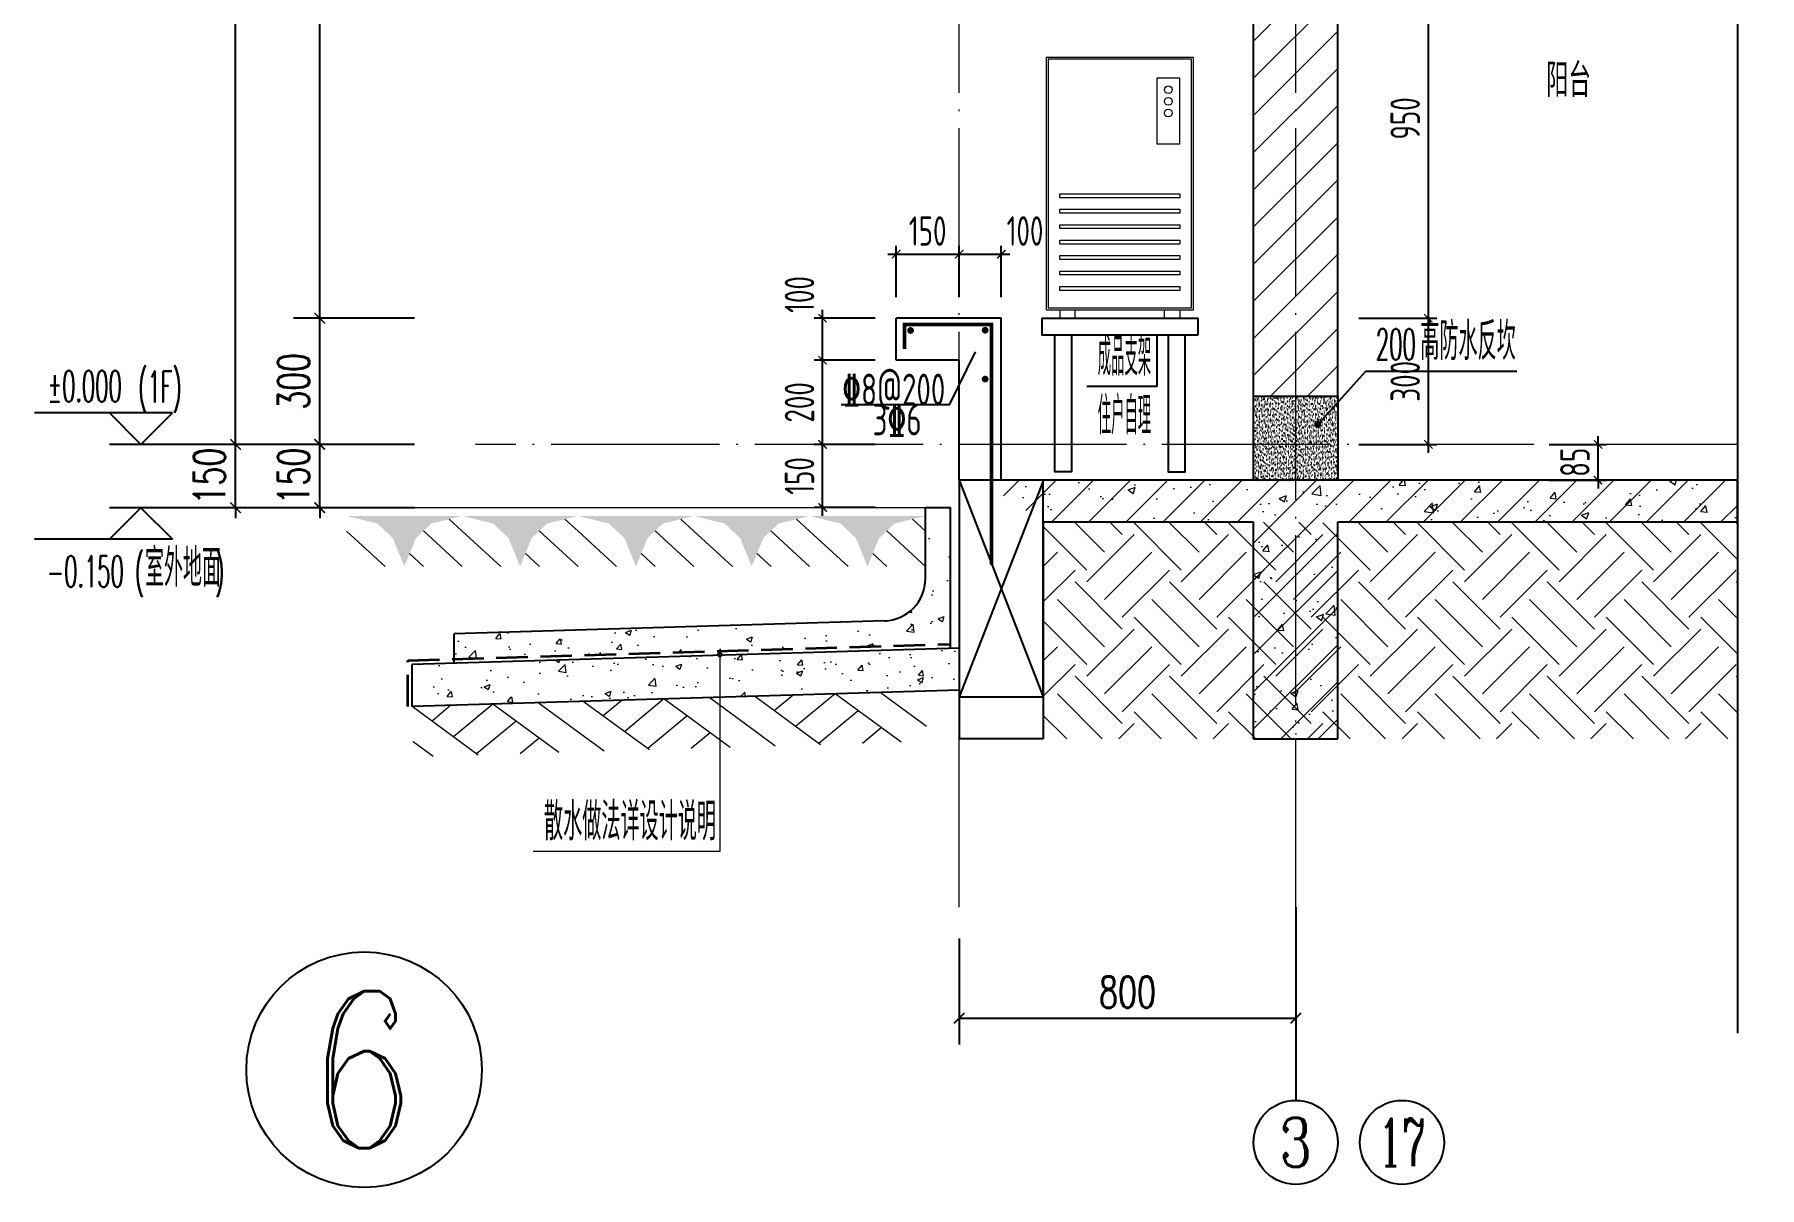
# Model space of a CAD drawing. Extents: x -461650 to 361314, y 245336 to 769729.
# Drawn here: x 263284 to 267385, y 658356 to 661098 of the extents above; entities that cross this region are included whole.
import ezdxf
from ezdxf.enums import TextEntityAlignment as Align

# ---------------------------------------------------------------- set-up
doc = ezdxf.new("R2010")
doc.units = 0
doc.header["$LTSCALE"] = 1000
doc.linetypes.add('DASH', pattern=[0.35, 0.25, -0.1])
doc.linetypes.add('DOTE', pattern=[2.42, 2, -0.2, 0.02, -0.2])
doc.layers.get('0').update_dxf_attribs({"linetype": 'CONTINUOUS'})
doc.layers.get('DEFPOINTS').update_dxf_attribs({"linetype": 'CONTINUOUS'})
for name, color, linetype in [('A-AXIS_TEXT', 7, 'CONTINUOUS'), ('AXIS', 3, 'CONTINUOUS'), ('COLUMN', 4, 'CONTINUOUS'), ('DIM', 2, 'CONTINUOUS'), ('DIM_ELEV', 3, 'CONTINUOUS'), ('DIM_IDEN', 67, 'CONTINUOUS'), ('DIM_SYMB', 3, 'CONTINUOUS'), ('PUB_DIM', 3, 'CONTINUOUS'), ('PUB_TEXT', 2, 'CONTINUOUS'), ('REIN', 6, 'CONTINUOUS'), ('S-大样-砼线', 7, 'CONTINUOUS'), ('S-引出线', 40, 'CONTINUOUS'), ('TEXT', 2, 'CONTINUOUS'), ('WALL', 5, 'CONTINUOUS'), ('空调外机', 8, 'CONTINUOUS'), ('立面-看线', 251, 'CONTINUOUS')]:
    doc.layers.add(name, color=color, linetype=linetype)
for name, color, linetype, lineweight in [('AXIS_TEXT', 7, 'CONTINUOUS', 20), ('DOTE', 19, 'DOTE', 9), ('PUB_HATCH', 8, 'CONTINUOUS', 9), ('填充', 251, 'CONTINUOUS', 5), ('平面-排水沟', 86, 'CONTINUOUS', 15), ('平面-空调室外机', 143, 'CONTINUOUS', 9), ('立面-中轮廓线', 30, 'CONTINUOUS', 35), ('粉刷', 251, 'CONTINUOUS', 9)]:
    doc.layers.add(name, color=color, linetype=linetype, lineweight=lineweight)
doc.styles.add('_TCH_AXIS', font='COMPLEX', dxfattribs={"bigfont": 'GBCBIG'})
doc.styles.add('_TCH_DIM', font='SIMPLEX.shx', dxfattribs={"width": 0.7, "bigfont": 'GBCBIG.shx'})
doc.styles.add('_TCH_DIM_T3', font='SIMPLEX', dxfattribs={"width": 0.705882, "bigfont": 'GBCBIG'})
doc.styles.add('COMPLEX', font='COMPLEX')
doc.styles.add('DIM_FONT_T3', font='SIMPLEX', dxfattribs={"width": 0.705882, "bigfont": 'GBCBIG'})
doc.styles.add('TSSD_DIMENSION', font='Tssdeng.shx', dxfattribs={"width": 0.7, "bigfont": 'tssdchn.shx'})
doc.styles.add('TSSD_REIN', font='tssdeng.shx', dxfattribs={"width": 0.7, "height": 300, "bigfont": 'tssdchn.shx'})
doc.dimstyles.new('_TCH_ARCH&&25', dxfattribs={"dimtxt": 74.375, "dimasz": 25, "dimexe": 62.5, "dimexo": 75, "dimgap": 25, "dimtad": 1, "dimdec": 0, "dimzin": 0, "dimdsep": 46, "dimtxsty": '_TCH_DIM_T3', "dimblk": 'ARCHTICK', "dimcen": 0.09, "dimclrt": 7, "dimazin": 0, "dimtfac": 1, "dimtdec": 0, "dimtix": 1, "dimtmove": 2, "dimatfit": 3, "dimldrblk": 'ARCHTICK', "dimfxl": 0, "dimtolj": 1, "dimtzin": 0, "dimarcsym": 0})
doc.dimstyles.new('TSSD_20_20', dxfattribs={"dimtxt": 60, "dimasz": 20, "dimexe": 20, "dimexo": 50, "dimgap": 20, "dimtad": 1, "dimdec": 0, "dimzin": 0, "dimdsep": 46, "dimtxsty": 'TSSD_DIMENSION', "dimblk": 'ARCHTICK', "dimblk1": 'ARCHTICK', "dimblk2": 'ARCHTICK', "dimcen": 0, "dimdle": 20, "dimclrt": 7, "dimadec": 0, "dimazin": 0, "dimtfac": 1, "dimtdec": 0, "dimtix": 1, "dimtmove": 2, "dimatfit": 3, "dimfxl": 0, "dimtolj": 1, "dimtzin": 0, "dimarcsym": 0})
pattern_1 = [(50, (28072.99, 249033.25), (143.452037, -12.550427), [15, -165]), (355, (28072.99, 249033.25), (-27.750267, 150.438427), [12, -132]), (100.4514, (28084.94, 249032.2), (115.701876, 137.88791), [12.74804, -140.22842]), (46.1842, (28072.99, 249073.25), (213.44821, -33.1038), [22.5, -247.5]), (96.6356, (28090.77, 249070.5), (186.93254, 194.82357), [19.12206, -210.3426]), (351.1842, (28072.99, 249073.25), (186.93239, 194.82372), [18, -198]), (21, (28092.99, 249063.25), (119.38141, -80.52378), [15, -165]), (326, (28092.99, 249063.25), (48.663066, 145.03001), [12, -132]), (71.4514, (28102.93, 249056.54), (168.044526, 64.5061), [12.74804, -140.22842]), (37.5, (28072.986, 249033.25), (2.431971, 66.578771), [0, -130.4, 0, -134, 0, -132.5]), (7.5, (28072.986, 249033.25), (52.613907, 78.882342), [0, -76.4, 0, -127.4, 0, -50.5]), (327.5, (28028.386, 249033.25), (106.764487, -4.510974), [0, -50, 0, -156, 0, -207]), (317.5, (28008.39, 249033.25), (116.637234, 20.020996), [0, -65, 0, -103.6, 0, -147])]
pattern_2 = [(45, (-737876.647, 828566.014), (-44.194174, 44.194174), []), (50, (-737876.65, 828566.01), (179.315046, -15.688034), [18.75, -206.25]), (355, (-737876.65, 828566.01), (-34.687833, 188.048033), [15, -165]), (100.4514, (-737861.7, 828564.7), (144.627345, 172.359886), [15.935047, -175.285528]), (46.1842, (-737876.65, 828616.01), (266.81026, -41.379754), [28.125, -309.375]), (96.6356, (-737854.4, 828612.57), (233.665676, 243.52947), [23.90257, -262.92825]), (351.1842, (-737876.65, 828616.01), (233.66549, 243.52965), [22.5, -247.5]), (21, (-737851.65, 828603.51), (149.226763, -100.654723), [18.75, -206.25]), (326, (-737851.65, 828603.51), (60.828833, 181.28751), [15, -165]), (71.4514, (-737839.21, 828595.13), (210.055657, 80.632624), [15.935047, -175.285528]), (37.5, (-737876.647, 828566.014), (3.039964, 83.2234635), [0, -163, 0, -167.5, 0, -165.625]), (7.5, (-737876.65, 828566.01), (65.767384, 98.602928), [0, -95.5, 0, -159.25, 0, -63.125]), (327.5, (-737932.397, 828566.014), (133.455609, -5.638718), [0, -62.5, 0, -195, 0, -258.75]), (317.5, (-737957.4, 828566.01), (145.796542, 25.026246), [0, -81.25, 0, -129.5, 0, -183.75])]

# ---------------------------------------------------------------- blocks, each defined once
blk = doc.blocks.new('$LINEPAT$素土夯实')
at = {"color": 0}
for p, q in [((0, -210), (210, 0)), ((120, -300), (420, 0)), ((420, 0), (607.5, -187.5)), ((495, -300), (795, 0)), ((615, 0), (705, -90)), ((315, -105), (502.5, -292.5)), ((210, -210), (300, -300)), ((705, -300), (795, -210))]:
    blk.add_line(p, q, dxfattribs=at)
blk = doc.blocks.new('$LinePat$自然土壤')
at = {"color": 0}
for p, q in [((0, -90), (71, -19)), ((0, -300), (210.7, -89.3)), ((420, -300), (630, -90)), ((210, -300), (286.4, -223.6))]:
    blk.add_line(p, q, dxfattribs=at)
for points in [[(0, 0), (630, 0), (168, -45), (462, -45)], [(168, -45), (462, -45), (252, -132), (378, -132)], [(252, -132), (378, -132), (315, -300)]]:
    blk.add_solid(points, dxfattribs=at)
blk = doc.blocks.new('sanshui')
at = {"layer": '粉刷'}
h = blk.add_hatch(dxfattribs=at)
h.set_pattern_fill('混凝土', color=256, scale=20)
h.set_pattern_definition(pattern_1)
edge = h.paths.add_edge_path()
edge.add_line((346317.8, 427329.6), (346257.8, 427329.6))
edge.add_line((346257.8, 427329.6), (346257.8, 427160.3))
edge.add_arc((346157.8, 427160.3), 100, 271.7184, 360, ccw=False)
edge.add_line((346160.8, 427060.3), (345137.8, 427029.6))
edge.add_line((345137.8, 427029.6), (345137.8, 426969.6))
edge.add_line((345137.8, 426969.6), (346317.8, 427005))
edge.add_line((346317.8, 427005), (346317.8, 427329.6))
h = blk.add_hatch(dxfattribs=at)
h.set_pattern_fill('混凝土', color=256, scale=20)
h.set_pattern_definition(pattern_1)
h.paths.add_polyline_path([(346337.8, 426895.6), (346337.8, 426995.6), (345037.8, 426956.6), (345037.8, 426856.6)])
at = {"layer": 'COLUMN'}
for p, q in [((346257.8, 427329.6), (346317.8, 427329.6)), ((346257.8, 427160.3), (346257.8, 427329.6)), ((346317.8, 426995), (346317.8, 427329.6)), ((346160.8, 427060.3), (345137.8, 427029.6)), ((345137.8, 426959.6), (345137.8, 427029.6)), ((346338.1, 426995.6), (345037.8, 426956.6)), ((345037.8, 426856.6), (345037.8, 426956.6)), ((346338.1, 426895.6), (345037.8, 426856.6))]:
    blk.add_line(p, q, dxfattribs=at)
blk.add_arc((346157.8, 427160.3), 100, 271.7184, 0, dxfattribs=at)
at = {"layer": '立面-中轮廓线', "linetype": 'DASH', "ltscale": 0.3}
blk.add_lwpolyline([(345027.8, 426856.6), (345027.8, 426966.3), (346317.8, 427005)], dxfattribs=at)
at = {"layer": '粉刷'}
blk.add_line((344881.5, 427329.6), (346257.8, 427329.6), dxfattribs=at)
at = {"layer": '粉刷', "yscale": 0.4, "zscale": 0.4}
for name, p, xscale, rotation in [('$LinePat$自然土壤', (345156.8, 427309.6), -0.4369306507241237, 359.9999999999903), ('$LinePat$自然土壤', (345432, 427309.6), -0.4369306507241237, 359.9999999999903), ('$LinePat$自然土壤', (345707.3, 427309.6), -0.4369306507241237, 359.9999999999903), ('$LinePat$自然土壤', (345982.6, 427309.6), -0.4369306507241237, 359.9999999999903), ('$LinePat$自然土壤', (346257.8, 427309.6), -0.4369306507241237, 359.9999999999903), ('$LINEPAT$素土夯实', (346257.8, 426893.2), -0.5117605352322558, 1.718358001643932), ('$LINEPAT$素土夯实', (345444.5, 426868.8), -0.5117605352322558, 1.718358001643932), ('$LINEPAT$素土夯实', (345851.2, 426881), -0.5117605352322558, 1.718358001643932)]:
    blk.add_blockref(name, p, dxfattribs=dict(at, xscale=xscale, rotation=rotation))
blk = doc.blocks.new('kongtiao')
for p, q in [((-338.7, 49), (-338.7, -550.8)), ((11, 49), (-338.7, 49)), ((-334.1, 44.4), (-334.1, -546.2)), ((6.4, 44.4), (-334.1, 44.4)), ((6.4, -546.2), (6.4, 44.4)), ((11, -550.8), (11, 49)), ((-76.2, -0.5), (-76.2, -156.5)), ((-21.1, -0.5), (-76.2, -0.5)), ((-21.1, -156.5), (-21.1, -0.5)), ((-76.2, -156.5), (-21.1, -156.5)), ((-338.7, -550.8), (11, -550.8)), ((-334.1, -546.2), (6.4, -546.2)), ((-306.6, -550.8), (-306.6, -571.2)), ((-306.6, -571.2), (-269.8, -571.2)), ((-269.8, -571.2), (-269.8, -550.8)), ((-57.9, -571.2), (-57.9, -550.8)), ((-21.1, -571.2), (-57.9, -571.2)), ((-21.1, -550.8), (-21.1, -571.2))]:
    blk.add_line(p, q)
for points in [[(-306.6, -275.4), (-21.1, -275.4), (-21.1, -284.6), (-306.6, -284.6)], [(-306.6, -312.1), (-21.1, -312.1), (-21.1, -321.3), (-306.6, -321.3)], [(-306.6, -348.8), (-21.1, -348.8), (-21.1, -358), (-306.6, -358)], [(-306.6, -385.6), (-21.1, -385.6), (-21.1, -394.7), (-306.6, -394.7)], [(-306.6, -422.3), (-21.1, -422.3), (-21.1, -431.5), (-306.6, -431.5)], [(-306.6, -459), (-21.1, -459), (-21.1, -468.2), (-306.6, -468.2)], [(-306.6, -495.7), (-21.1, -495.7), (-21.1, -504.9), (-306.6, -504.9)]]:
    blk.add_lwpolyline(points, close=True)
for centre in [(-48.7, -28), (-48.7, -55.6), (-48.7, -83.1)]:
    blk.add_circle(centre, 9.18)
blk = doc.blocks.new('_ArchTick')
at = {"color": 0, "linetype": 'ByBlock', "const_width": 0.15}
blk.add_lwpolyline([(-0.5, -0.5), (0.5, 0.5)], dxfattribs=at)
blk = doc.blocks.new('*D519')
at = {"layer": 'DEFPOINTS', "color": 0}
for p in [(266835.2, 660123), (267001.2, 660123), (266835.2, 660038)]:
    blk.add_point(p, dxfattribs=at)
at = {"layer": 'DIM', "color": 0, "lineweight": -2}
for p, q in [((267001.2, 660123), (267001.2, 660143)), ((266885.2, 660123), (267021.2, 660123)), ((267001.2, 660038), (267001.2, 660123)), ((266885.2, 660038), (267021.2, 660038)), ((267001.2, 660038), (267001.2, 660018))]:
    blk.add_line(p, q, dxfattribs=at)
at = {"layer": 'DIM', "color": 0, "lineweight": -2, "xscale": 20, "yscale": 20, "zscale": 20}
for p, rotation in [((267001.2, 660123), 270), ((267001.2, 660038), 90)]:
    blk.add_blockref('_ArchTick', p, dxfattribs=dict(at, rotation=rotation))
at = {"layer": 'DIM', "color": 7, "insert": (266946.2, 660080.5), "char_height": 70, "attachment_point": 5, "rotation": 90, "style": 'TSSD_DIMENSION'}
blk.add_mtext('\\A1;85', dxfattribs=at)
blk = doc.blocks.new('*D937')
at = {"layer": 'DEFPOINTS', "color": 0}
for p in [(266382.6, 661373), (266597.8, 661373), (266382.6, 660423)]:
    blk.add_point(p, dxfattribs=at)
at = {"layer": 'DIM', "color": 0, "lineweight": -2}
for p, q in [((266432.6, 661373), (266617.8, 661373)), ((266597.8, 660403), (266597.8, 661393)), ((266432.6, 660423), (266617.8, 660423))]:
    blk.add_line(p, q, dxfattribs=at)
at = {"layer": 'DIM', "color": 0, "lineweight": -2, "xscale": 20, "yscale": 20, "zscale": 20}
for p, rotation in [((266597.8, 661373), 90), ((266597.8, 660423), 270)]:
    blk.add_blockref('_ArchTick', p, dxfattribs=dict(at, rotation=rotation))
at = {"layer": 'DIM', "color": 7, "insert": (266542.8, 660898), "char_height": 70, "attachment_point": 5, "rotation": 90, "style": 'TSSD_DIMENSION'}
blk.add_mtext('\\A1;950', dxfattribs=at)
blk = doc.blocks.new('*D938')
at = {"layer": 'DEFPOINTS', "color": 0}
for p in [(266382.6, 660423), (266597.8, 660423), (266382.6, 660123)]:
    blk.add_point(p, dxfattribs=at)
at = {"layer": 'DIM', "color": 0, "lineweight": -2}
for p, q in [((266432.6, 660423), (266617.8, 660423)), ((266597.8, 660103), (266597.8, 660443)), ((266432.6, 660123), (266617.8, 660123))]:
    blk.add_line(p, q, dxfattribs=at)
at = {"layer": 'DIM', "color": 0, "lineweight": -2, "xscale": 20, "yscale": 20, "zscale": 20}
for p, rotation in [((266597.8, 660423), 90), ((266597.8, 660123), 270)]:
    blk.add_blockref('_ArchTick', p, dxfattribs=dict(at, rotation=rotation))
at = {"layer": 'DIM', "color": 7, "insert": (266542.8, 660273), "char_height": 70, "attachment_point": 5, "rotation": 90, "style": 'TSSD_DIMENSION'}
blk.add_mtext('\\A1;300', dxfattribs=at)
blk = doc.blocks.new('*D973')
at = {"layer": 'DEFPOINTS', "color": 0}
for p in [(265482.6, 660575.3), (265332.6, 660423), (265482.6, 660423)]:
    blk.add_point(p, dxfattribs=at)
at = {"layer": 'DIM', "color": 0, "lineweight": -2}
for p, q in [((265332.6, 660473), (265332.6, 660595.3)), ((265482.6, 660473), (265482.6, 660595.3)), ((265312.6, 660575.3), (265502.6, 660575.3))]:
    blk.add_line(p, q, dxfattribs=at)
at = {"layer": 'DIM', "color": 0, "lineweight": -2, "xscale": 20, "yscale": 20, "zscale": 20, "rotation": 180}
blk.add_blockref('_ArchTick', (265332.6, 660575.3), dxfattribs=at)
at = {"layer": 'DIM', "color": 0, "lineweight": -2, "xscale": 20, "yscale": 20, "zscale": 20}
blk.add_blockref('_ArchTick', (265482.6, 660575.3), dxfattribs=at)
at = {"layer": 'DIM', "color": 7, "insert": (265407.6, 660630.3), "char_height": 70, "attachment_point": 5, "style": 'TSSD_DIMENSION'}
blk.add_mtext('\\A1;150', dxfattribs=at)
blk = doc.blocks.new('*D974')
at = {"layer": 'DEFPOINTS', "color": 0}
for p in [(265582.6, 660575.3), (265482.6, 660423), (265582.6, 660423)]:
    blk.add_point(p, dxfattribs=at)
at = {"layer": 'DIM', "color": 0, "lineweight": -2}
for p, q in [((265482.6, 660473), (265482.6, 660595.3)), ((265582.6, 660473), (265582.6, 660595.3)), ((265462.6, 660575.3), (265602.6, 660575.3))]:
    blk.add_line(p, q, dxfattribs=at)
at = {"layer": 'DIM', "color": 0, "lineweight": -2, "xscale": 20, "yscale": 20, "zscale": 20, "rotation": 180}
blk.add_blockref('_ArchTick', (265482.6, 660575.3), dxfattribs=at)
at = {"layer": 'DIM', "color": 0, "lineweight": -2, "xscale": 20, "yscale": 20, "zscale": 20}
blk.add_blockref('_ArchTick', (265582.6, 660575.3), dxfattribs=at)
at = {"layer": 'DIM', "color": 7, "insert": (265639, 660630.3), "char_height": 70, "attachment_point": 5, "style": 'TSSD_DIMENSION'}
blk.add_mtext('\\A1;100', dxfattribs=at)
blk = doc.blocks.new('*D975')
at = {"layer": 'DEFPOINTS', "color": 0}
for p in [(265157.9, 660423), (265332.6, 660423), (265332.6, 660323)]:
    blk.add_point(p, dxfattribs=at)
at = {"layer": 'DIM', "color": 0, "lineweight": -2}
for p, q in [((265282.6, 660423), (265137.9, 660423)), ((265157.9, 660303), (265157.9, 660443)), ((265282.6, 660323), (265137.9, 660323))]:
    blk.add_line(p, q, dxfattribs=at)
at = {"layer": 'DIM', "color": 0, "lineweight": -2, "xscale": 20, "yscale": 20, "zscale": 20}
for p, rotation in [((265157.9, 660423), 90), ((265157.9, 660323), 270)]:
    blk.add_blockref('_ArchTick', p, dxfattribs=dict(at, rotation=rotation))
at = {"layer": 'DIM', "color": 7, "insert": (265102.9, 660479.4), "char_height": 70, "attachment_point": 5, "rotation": 90, "style": 'TSSD_DIMENSION'}
blk.add_mtext('\\A1;100', dxfattribs=at)
blk = doc.blocks.new('*D976')
at = {"layer": 'DEFPOINTS', "color": 0}
for p in [(265157.9, 660323), (265332.6, 660323), (265332.6, 660123)]:
    blk.add_point(p, dxfattribs=at)
at = {"layer": 'DIM', "color": 0, "lineweight": -2}
for p, q in [((265157.9, 660103), (265157.9, 660343)), ((265282.6, 660323), (265137.9, 660323)), ((265282.6, 660123), (265137.9, 660123))]:
    blk.add_line(p, q, dxfattribs=at)
at = {"layer": 'DIM', "color": 0, "lineweight": -2, "xscale": 20, "yscale": 20, "zscale": 20}
for p, rotation in [((265157.9, 660323), 90), ((265157.9, 660123), 270)]:
    blk.add_blockref('_ArchTick', p, dxfattribs=dict(at, rotation=rotation))
at = {"layer": 'DIM', "color": 7, "insert": (265102.9, 660223), "char_height": 70, "attachment_point": 5, "rotation": 90, "style": 'TSSD_DIMENSION'}
blk.add_mtext('\\A1;200', dxfattribs=at)
blk = doc.blocks.new('*D977')
at = {"layer": 'DEFPOINTS', "color": 0}
for p in [(265157.9, 660123), (265332.6, 660123), (265332.6, 659973)]:
    blk.add_point(p, dxfattribs=at)
at = {"layer": 'DIM', "color": 0, "lineweight": -2}
for p, q in [((265157.9, 659953), (265157.9, 660143)), ((265282.6, 660123), (265137.9, 660123)), ((265282.6, 659973), (265137.9, 659973))]:
    blk.add_line(p, q, dxfattribs=at)
at = {"layer": 'DIM', "color": 0, "lineweight": -2, "xscale": 20, "yscale": 20, "zscale": 20}
for p, rotation in [((265157.9, 660123), 90), ((265157.9, 659973), 270)]:
    blk.add_blockref('_ArchTick', p, dxfattribs=dict(at, rotation=rotation))
at = {"layer": 'DIM', "color": 7, "insert": (265102.9, 660048), "char_height": 70, "attachment_point": 5, "rotation": 90, "style": 'TSSD_DIMENSION'}
blk.add_mtext('\\A1;150', dxfattribs=at)
blk = doc.blocks.new('*D997')
at = {"layer": 'AXIS', "color": 0, "lineweight": -2}
for p, q in [((265482.6, 658948), (265482.6, 658696.4)), ((266282.6, 658948), (266282.6, 658696.4)), ((265482.6, 658758.9), (266282.6, 658758.9))]:
    blk.add_line(p, q, dxfattribs=at)
at = {"layer": 'DEFPOINTS', "color": 0}
for p in [(265482.6, 659023), (266282.6, 659023), (266282.6, 658758.9)]:
    blk.add_point(p, dxfattribs=at)
at = {"layer": 'AXIS', "color": 0, "lineweight": -2, "xscale": 25, "yscale": 25, "zscale": 25, "rotation": 180}
blk.add_blockref('_ArchTick', (265482.6, 658758.9), dxfattribs=at)
at = {"layer": 'AXIS', "color": 0, "lineweight": -2, "xscale": 25, "yscale": 25, "zscale": 25}
blk.add_blockref('_ArchTick', (266282.6, 658758.9), dxfattribs=at)
at = {"layer": 'AXIS', "color": 7, "insert": (265882.6, 658821.1), "char_height": 74.38, "attachment_point": 5, "style": '_TCH_DIM_T3'}
blk.add_mtext('\\A1;800', dxfattribs=at)
blk = doc.blocks.new('*D1003')
at = {"layer": 'DEFPOINTS', "color": 0}
for p in [(263962.4, 660123), (264262.4, 660123), (264262.4, 659972.5)]:
    blk.add_point(p, dxfattribs=at)
at = {"layer": 'PUB_DIM', "color": 0, "lineweight": -2}
for p, q in [((263962.4, 660123), (263962.4, 660148)), ((264187.4, 660123), (263899.9, 660123)), ((263962.4, 659972.5), (263962.4, 660123)), ((264187.4, 659972.5), (263899.9, 659972.5)), ((263962.4, 659972.5), (263962.4, 659947.5))]:
    blk.add_line(p, q, dxfattribs=at)
at = {"layer": 'PUB_DIM', "color": 0, "lineweight": -2, "xscale": 25, "yscale": 25, "zscale": 25}
for p, rotation in [((263962.4, 660123), 270), ((263962.4, 659972.5), 90)]:
    blk.add_blockref('_ArchTick', p, dxfattribs=dict(at, rotation=rotation))
at = {"layer": 'PUB_DIM', "color": 7, "insert": (263900.2, 660047.7), "char_height": 74.38, "attachment_point": 5, "rotation": 90, "style": '_TCH_DIM_T3'}
blk.add_mtext('\\A1;150', dxfattribs=at)
blk = doc.blocks.new('*D1004')
at = {"layer": 'DEFPOINTS', "color": 0}
for p in [(263962.4, 660423), (264262.4, 660423), (264262.4, 660123)]:
    blk.add_point(p, dxfattribs=at)
at = {"layer": 'PUB_DIM', "color": 0, "lineweight": -2}
for p, q in [((264187.4, 660423), (263899.9, 660423)), ((263962.4, 660123), (263962.4, 660423)), ((264187.4, 660123), (263899.9, 660123))]:
    blk.add_line(p, q, dxfattribs=at)
at = {"layer": 'PUB_DIM', "color": 0, "lineweight": -2, "xscale": 25, "yscale": 25, "zscale": 25}
for p, rotation in [((263962.4, 660423), 90), ((263962.4, 660123), 270)]:
    blk.add_blockref('_ArchTick', p, dxfattribs=dict(at, rotation=rotation))
at = {"layer": 'PUB_DIM', "color": 7, "insert": (263900.2, 660273), "char_height": 74.38, "attachment_point": 5, "rotation": 90, "style": '_TCH_DIM_T3'}
blk.add_mtext('\\A1;300', dxfattribs=at)
blk = doc.blocks.new('*D1005')
at = {"layer": 'DEFPOINTS', "color": 0}
for p in [(263962.4, 662423), (264262.4, 662423), (264262.4, 660423)]:
    blk.add_point(p, dxfattribs=at)
at = {"layer": 'PUB_DIM', "color": 0, "lineweight": -2}
for p, q in [((264187.4, 662423), (263899.9, 662423)), ((263962.4, 660423), (263962.4, 662423)), ((264187.4, 660423), (263899.9, 660423))]:
    blk.add_line(p, q, dxfattribs=at)
at = {"layer": 'PUB_DIM', "color": 0, "lineweight": -2, "xscale": 25, "yscale": 25, "zscale": 25}
for p, rotation in [((263962.4, 662423), 90), ((263962.4, 660423), 270)]:
    blk.add_blockref('_ArchTick', p, dxfattribs=dict(at, rotation=rotation))
at = {"layer": 'PUB_DIM', "color": 7, "insert": (263900.2, 661423), "char_height": 74.38, "attachment_point": 5, "rotation": 90, "style": '_TCH_DIM_T3'}
blk.add_mtext('\\A1;2000', dxfattribs=at)
blk = doc.blocks.new('*D1023')
at = {"layer": 'DEFPOINTS', "color": 0}
for p in [(263762.4, 660123), (264262.4, 660123), (264262.4, 659972.5)]:
    blk.add_point(p, dxfattribs=at)
at = {"layer": 'PUB_DIM', "color": 0, "lineweight": -2}
for p, q in [((263762.4, 660123), (263762.4, 660148)), ((264187.4, 660123), (263699.9, 660123)), ((263762.4, 659972.5), (263762.4, 660123)), ((264187.4, 659972.5), (263699.9, 659972.5)), ((263762.4, 659972.5), (263762.4, 659947.5))]:
    blk.add_line(p, q, dxfattribs=at)
at = {"layer": 'PUB_DIM', "color": 0, "lineweight": -2, "xscale": 25, "yscale": 25, "zscale": 25}
for p, rotation in [((263762.4, 660123), 270), ((263762.4, 659972.5), 90)]:
    blk.add_blockref('_ArchTick', p, dxfattribs=dict(at, rotation=rotation))
at = {"layer": 'PUB_DIM', "color": 7, "insert": (263700.2, 660047.7), "char_height": 74.38, "attachment_point": 5, "rotation": 90, "style": '_TCH_DIM_T3'}
blk.add_mtext('\\A1;150', dxfattribs=at)
blk = doc.blocks.new('*D1024')
at = {"layer": 'DEFPOINTS', "color": 0}
for p in [(263762.4, 663023), (264262.4, 663023), (264262.4, 660123)]:
    blk.add_point(p, dxfattribs=at)
at = {"layer": 'PUB_DIM', "color": 0, "lineweight": -2}
for p, q in [((264187.4, 663023), (263699.9, 663023)), ((263762.4, 660123), (263762.4, 663023)), ((264187.4, 660123), (263699.9, 660123))]:
    blk.add_line(p, q, dxfattribs=at)
at = {"layer": 'PUB_DIM', "color": 0, "lineweight": -2, "xscale": 25, "yscale": 25, "zscale": 25}
for p, rotation in [((263762.4, 663023), 90), ((263762.4, 660123), 270)]:
    blk.add_blockref('_ArchTick', p, dxfattribs=dict(at, rotation=rotation))
at = {"layer": 'PUB_DIM', "color": 7, "insert": (263700.2, 661573), "char_height": 74.38, "attachment_point": 5, "rotation": 90, "style": '_TCH_DIM_T3'}
blk.add_mtext('\\A1;2900', dxfattribs=at)
blk = doc.blocks.new('_AXISO')
blk.add_circle((0, 0), 0.5)
at = {"layer": 'A-AXIS_TEXT', "style": 'COMPLEX', "width": 1.041667}
blk.add_attdef('A', text='', height=0.56, dxfattribs=at).set_placement((-0.25, -0.28), (0.25, -0.28), align=Align.FIT)
blk = doc.blocks.new('A$C5D8418BC')
at = {"layer": 'REIN'}
blk.add_lwpolyline([(150.9, 827.1, 9, 9, 0), (150.9, 885.3, 9, 9, 0), (357.8, 885.3, 9, 9, 0), (357.8, 313.8, 9, 9, 0)], format="xyseb", dxfattribs=at)
at = {"layer": 'REIN', "const_width": 8}
for points in [[(161.2, 870.9, 1), (169.2, 870.9, 1)], [(338.6, 871.5, 1), (346.6, 871.5, 1)], [(338.6, 755.3, 1), (346.6, 755.3, 1)]]:
    blk.add_lwpolyline(points, format="xyb", close=True, dxfattribs=at)
at = {"layer": 'S-大样-砼线'}
for p, q in [((280.8, 515), (480.8, 0)), ((480.9, 515), (280.9, 0))]:
    blk.add_line(p, q, dxfattribs=at)
blk.add_lwpolyline([(480.8, 515), (280.8, 515), (280.8, 0), (480.8, 0)], close=True, dxfattribs=at)
at = {"layer": 'S-引出线'}
blk.add_lwpolyline([(318.6, 820.3), (257, 693.9), (0, 693.9)], dxfattribs=at)
at = {"layer": 'TEXT', "style": 'TSSD_REIN', "width": 0.7}
for s, p in [('%%1328@200', (2.7, 693.2)), ('3%%1326', (75, 621.6))]:
    blk.add_text(s, height=75, rotation=0, dxfattribs=at).set_placement(p)

msp = doc.modelspace()

# ---------------------------------------------------------------- hatches: boundary and pattern name
at = {"layer": 'PUB_HATCH'}
h = msp.add_hatch(dxfattribs=at)
h.set_pattern_fill('普通砖', color=256, scale=25, style=0)
h.set_pattern_definition([(45, (-737876.647, 828610.89), (-44.1941915, 44.1941915), [])])
h.paths.add_polyline_path([(266382.55, 660237.98), (266382.55, 661372.98), (266182.55, 661372.98), (266182.55, 660237.98)])
h = msp.add_hatch(dxfattribs=at)
h.set_pattern_fill('钢筋混凝土', color=256, scale=25, style=0)
h.set_pattern_definition(pattern_2)
h.paths.add_polyline_path([(266282.55, 659971.32), (266282.55, 660037.98), (265582.55, 660037.98), (265582.55, 660004.65), (265682.55, 659937.98), (266182.55, 659937.98)])
h = msp.add_hatch(dxfattribs=at)
h.set_pattern_fill('钢筋混凝土', color=256, scale=25, style=0)
h.set_pattern_definition(pattern_2)
h.paths.add_polyline_path([(267332.55, 660037.98), (266282.55, 660037.98), (266282.55, 659971.32), (266382.55, 659937.98), (267332.55, 659937.98)])
h = msp.add_hatch(dxfattribs=at)
h.set_pattern_fill('钢筋混凝土', color=256, scale=25, style=0)
h.set_pattern_definition(pattern_2)
h.paths.add_polyline_path([(266382.55, 659422.98), (266382.55, 659937.98), (266282.55, 659971.32), (266182.55, 659937.98), (266182.55, 659422.98)])
at = {"layer": '填充'}
h = msp.add_hatch(dxfattribs=at)
h.set_pattern_fill('EARTH', color=250, scale=50, angle=45, style=0)
h.set_pattern_definition([(45, (-599826.53, 786109.06), (0, 224.506403), [158.75, -158.75]), (45, (-599868.62, 786151.16), (0, 224.506403), [158.75, -158.75]), (45, (-599910.72, 786193.25), (0, 224.506403), [158.75, -158.75]), (135, (-599910.72, 786221.32), (-224.506403, 0), [158.75, -158.75]), (135, (-599868.62, 786263.41), (-224.506403, 0), [158.75, -158.75]), (135, (-599826.53, 786305.5), (-224.506403, 0), [158.75, -158.75])])
h.paths.add_polyline_path([(265682.55, 659423), (267332.55, 659422.96), (267332.55, 659937.97), (265682.55, 659937.99)])
at = {"layer": '立面-看线'}
h = msp.add_hatch(dxfattribs=at)
h.set_pattern_fill('碎沙', color=256, scale=4)
h.set_pattern_definition([(37.5, (-534870.689, 274676.03), (-0.32000626, 9.78826475), [0, -7.7216, 0, -8.636, 0, -8.255]), (7.5, (-534870.689, 274676.03), (8.99046566, 14.33650201), [0, -4.1656, 0, -6.9596, 0, -2.667]), (327.5, (-534876.938, 274676.03), (15.819847405, 0.02874369), [0, -2.54, 0, -9.144, 0, -11.938]), (317.5, (-534876.938, 274676.03), (15.27112905, 4.45858647), [0, -1.27, 0, -5.9944, 0, -6.858])])
h.paths.add_polyline_path([(266182.55, 660037.98), (266382.55, 660037.98), (266382.55, 660237.98), (266182.55, 660237.98)])

# ---------------------------------------------------------------- linework, layer by layer
at = {"layer": 'AXIS'}
msp.add_line((266282.55, 659022.98), (266282.55, 658563.59), dxfattribs=at)
at = {"layer": 'AXIS', "color": 6}
msp.add_circle((264067.94, 658636.4), 280, dxfattribs=at)
at = {"layer": 'AXIS'}
msp.add_circle((266535.35, 658463.59), 100, dxfattribs=at)
at = {"layer": 'DIM'}
for p, q in [((265952.21, 660382.98), (265952.21, 660260.53)), ((265952.21, 660260.53), (265785.68, 660260.53))]:
    msp.add_line(p, q, dxfattribs=at)
at = {"layer": 'DIM_ELEV'}
for p, q in [((263612.36, 660197.98), (263284.36, 660197.98)), ((263537.36, 660122.98), (263462.36, 660197.98)), ((263537.36, 660122.98), (263612.36, 660197.98)), ((263962.36, 660122.98), (263462.36, 660122.98)), ((263537.36, 659972.51), (263462.36, 659897.51)), ((263962.36, 659972.51), (263462.36, 659972.51)), ((263537.36, 659972.51), (263612.36, 659897.51)), ((263612.36, 659897.51), (263284.36, 659897.51))]:
    msp.add_line(p, q, dxfattribs=at)
at = {"layer": 'DIM_IDEN'}
for p, q in [((266334.99, 660170.27), (266449.36, 660297.52)), ((266449.36, 660297.52), (266807.91, 660297.52))]:
    msp.add_line(p, q, dxfattribs=at)
at = {"layer": 'DIM_IDEN', "const_width": 8.33}
msp.add_lwpolyline([(266332.21, 660167.17, 1), (266337.78, 660173.37, 1)], format="xyb", close=True, dxfattribs=at)
at = {"layer": 'DIM_SYMB'}
msp.add_lwpolyline([(267332.55, 678042.98), (267332.55, 668411.11), (267385.05, 668392), (267280.05, 668373.48), (267332.55, 668354.86), (267332.55, 658722.98)], dxfattribs=at)
at = {"layer": 'DOTE', "color": 1, "linetype": 'DOTE', "ltscale": 0.2}
for p, q in [((265482.55, 659022.98), (265482.55, 678622.98)), ((266282.55, 659022.98), (266282.55, 678622.98)), ((267332.55, 660122.98), (264332.36, 660122.98))]:
    msp.add_line(p, q, dxfattribs=at)
at = {"layer": 'WALL'}
for p, q in [((266182.55, 660237.98), (266182.55, 661372.98)), ((266382.55, 660237.98), (266382.55, 661372.98)), ((265582.55, 660422.99), (265332.55, 660422.99)), ((265332.55, 660322.99), (265332.55, 660422.99)), ((265582.55, 660037.98), (265582.55, 660422.99)), ((265482.55, 660322.99), (265332.55, 660322.99)), ((265482.55, 660037.98), (265482.55, 660322.99)), ((266182.55, 660237.98), (266382.55, 660237.98)), ((265482.55, 660037.98), (265482.55, 659422.98)), ((266282.55, 660037.98), (265582.55, 660037.98)), ((267332.55, 660037.98), (266282.55, 660037.98)), ((267332.55, 659937.98), (267332.55, 660037.98)), ((265682.55, 659937.98), (265682.55, 659422.98)), ((266182.55, 659937.98), (265682.55, 659937.98)), ((266182.55, 659422.98), (266182.55, 659937.98)), ((266382.55, 659422.98), (266382.55, 659937.98)), ((267332.55, 659937.98), (266382.55, 659937.98)), ((265682.55, 659422.98), (265482.55, 659422.98)), ((266182.55, 659422.98), (266382.55, 659422.98))]:
    msp.add_line(p, q, dxfattribs=at)
msp.add_lwpolyline([(266182.55, 660237.98), (266382.55, 660237.98), (266382.55, 660037.98), (266182.55, 660037.98)], close=True, dxfattribs=at)
at = {"layer": '平面-排水沟'}
for p, q in [((264913.53, 659623.39), (264913.53, 659155.55)), ((264913.53, 659155.55), (264469.4, 659155.55))]:
    msp.add_line(p, q, dxfattribs=at)
at = {"layer": '平面-排水沟', "const_width": 6.67}
msp.add_lwpolyline([(264913.53, 659626.72, 1), (264913.53, 659620.06, 1)], format="xyb", close=True, dxfattribs=at)
at = {"layer": '空调外机', "linetype": 'Continuous'}
msp.add_lwpolyline([(266049.56, 660382.98), (265679.56, 660382.98), (265679.56, 660422.98), (266049.56, 660422.98)], close=True, dxfattribs=at)
for points in [[(265749.56, 660382.98), (265749.56, 660057.98), (265709.56, 660057.98), (265709.56, 660382.98)], [(265979.56, 660382.98), (265979.56, 660057.98), (266019.56, 660057.98), (266019.56, 660382.98)]]:
    msp.add_lwpolyline(points, dxfattribs=at)

# ---------------------------------------------------------------- block references
msp.add_blockref('sanshui', (-80855.57, 232643.35))
at = {"layer": 'AXIS'}
ref = msp.add_blockref('_AXISO', (266282.55, 658463.59), dxfattribs=dict(at, xscale=200, yscale=200, zscale=200))
ref.add_attrib('A', '3', dxfattribs={"layer": 'AXIS_TEXT', "height": 116.49, "style": '_TCH_AXIS'}).set_placement((266243.72, 658405.34), (266321.38, 658405.34), align=Align.FIT)
at = {"layer": 'TEXT'}
msp.add_blockref('A$C5D8418BC', (265201.7, 659522.94), dxfattribs=at)
at = {"layer": '平面-空调室外机'}
msp.add_blockref('kongtiao', (266028.4, 660994.14), dxfattribs=at)

# ---------------------------------------------------------------- texts
at = {"layer": 'AXIS_TEXT', "color": 6, "style": '_TCH_AXIS'}
msp.add_text('6', height=372.76, dxfattribs=at).set_placement((263943.69, 658450.02), (264192.19, 658450.02), align=Align.FIT)
at = {"layer": 'AXIS_TEXT', "style": '_TCH_AXIS', "width": 0.724138}
msp.add_text('17', height=113.137, dxfattribs=at).set_placement((266478.79, 658407.02), (266591.92, 658407.02), align=Align.FIT)
at = {"layer": 'PUB_TEXT'}
for s, height, style, width, p in [('阳台', 80, 'TSSD_REIN', 0.7, (266877.88, 660948.61)), ('高防水反坎', 89.362, 'DIM_FONT_T3', 0.705882, (266578.63, 660323.77)), ('成品支架', 89.362, '_TCH_DIM_T3', 0.494118, (265811.93, 660286.78)), ('200', 74.375, 'DIM_FONT_T3', 0.49827, (266472.75, 660323.77)), ('%%P0.000', 74.375, '_TCH_DIM', 0.494118, (263315.36, 660224.23)), ('(1F)', 74.375, '_TCH_DIM', 0.494118, (263530.73, 660223.01)), ('住户自理', 89.362, '_TCH_DIM_T3', 0.494118, (265811.93, 660146.78)), ('室外地面', 89.362, '_TCH_DIM', 0.7, (263547.18, 659784.99)), ('-0.150', 74.375, '_TCH_DIM', 0.494118, (263313.96, 659783.76)), ('(', 74.38, '_TCH_DIM', 0.494118, (263522.68, 659784.99)), (')', 74.38, '_TCH_DIM', 0.494118, (263713.99, 659784.99)), ('散水做法详设计说明', 89.362, 'DIM_FONT_T3', 0.705882, (264495.65, 659181.8))]:
    msp.add_text(s, height=height, dxfattribs=dict(at, style=style, width=width)).set_placement(p)

# ---------------------------------------------------------------- dimensions: what is measured, and where the dimension line sits
at = {"layer": 'AXIS'}
dim = msp.add_aligned_dim(p1=(265482.55, 659022.98), p2=(266282.55, 659022.98), distance=-264.03, dimstyle='_TCH_ARCH&&25', dxfattribs=at)
dim.commit()
dim.dimension.update_dxf_attribs({"geometry": '*D997', "text_midpoint": (265882.55, 658821.13)})
at = {"layer": 'DIM'}
for p1, p2, distance, picture, middle in [((266382.55, 660422.98), (266382.55, 661372.98), -215.2, '*D937', (266542.75, 660897.98)), ((265332.55, 660422.99), (265482.55, 660422.99), 152.32, '*D973', (265407.55, 660630.32)), ((266382.55, 660122.98), (266382.55, 660422.98), -215.2, '*D938', (266542.75, 660272.98)), ((265332.55, 660122.98), (265332.55, 660322.97), 174.61, '*D976', (265102.94, 660222.98)), ((265332.55, 659972.98), (265332.55, 660122.98), 174.61, '*D977', (265102.94, 660047.98)), ((266835.22, 660037.98), (266835.22, 660122.98), -165.96, '*D519', (266946.18, 660080.48))]:
    dim = msp.add_aligned_dim(p1=p1, p2=p2, distance=distance, dimstyle='TSSD_20_20', override={"dimtxt": 70}, dxfattribs=at)
    dim.commit()
    dim.dimension.update_dxf_attribs({"geometry": picture, "text_midpoint": middle})
for base, p1, p2, angle, picture, middle in [((265582.55, 660575.32), (265482.55, 660422.99), (265582.55, 660422.99), 360, '*D974', (265639, 660630.32)), ((265157.94, 660422.97), (265332.55, 660322.97), (265332.55, 660422.97), 90, '*D975', (265102.94, 660479.42))]:
    dim = msp.add_linear_dim(base=base, p1=p1, p2=p2, angle=angle, dimstyle='TSSD_20_20', override={"dimtxt": 70}, dxfattribs=at)
    dim.commit()
    dim.dimension.update_dxf_attribs({"geometry": picture, "text_midpoint": middle, "dimtype": 161})
at = {"layer": 'PUB_DIM'}
for p1, p2, distance, picture, middle in [((264262.36, 660122.98), (264262.36, 663022.98), 500, '*D1024', (263700.17, 661572.98)), ((264262.36, 660422.97), (264262.36, 662422.98), 300, '*D1005', (263900.17, 661422.98)), ((264262.36, 660122.98), (264262.36, 660422.97), 300, '*D1004', (263900.17, 660272.98)), ((264262.36, 659972.51), (264262.36, 660122.98), 500, '*D1023', (263700.17, 660047.75)), ((264262.36, 659972.51), (264262.36, 660122.98), 300, '*D1003', (263900.17, 660047.75))]:
    dim = msp.add_aligned_dim(p1=p1, p2=p2, distance=distance, dimstyle='_TCH_ARCH&&25', dxfattribs=at)
    dim.commit()
    dim.dimension.update_dxf_attribs({"geometry": picture, "text_midpoint": middle})

doc.saveas('drawing.dxf')
